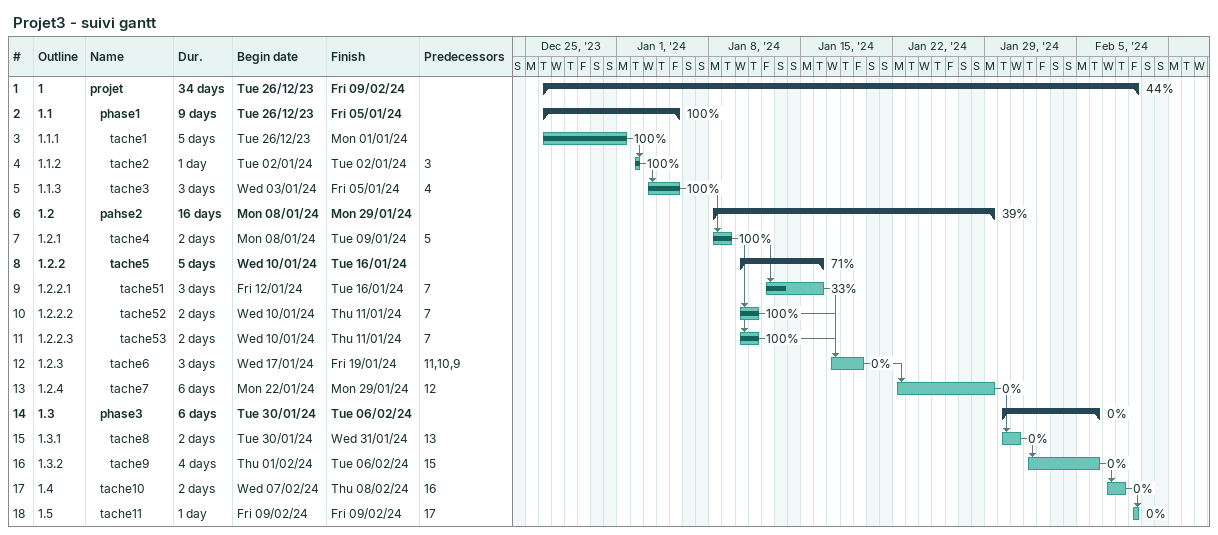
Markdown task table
Projet3 - suivi gantt

| ID | WBS | Task | Duration | Start | Finish | Predecessors | % complete |
|---|---|---|---|---|---|---|---|
| 1 | 1 | **projet** | 34d | 2023-12-26 | 2024-02-09 |  | 44 |
| 2 | 1.1 | **phase1** | 9d | 2023-12-26 | 2024-01-05 |  | 100 |
| 3 | 1.1.1 | tache1 | 5d | 2023-12-26 | 2024-01-01 |  | 100 |
| 4 | 1.1.2 | tache2 | 1d | 2024-01-02 | 2024-01-02 | 3 | 100 |
| 5 | 1.1.3 | tache3 | 3d | 2024-01-03 | 2024-01-05 | 4 | 100 |
| 6 | 1.2 | **pahse2** | 16d | 2024-01-08 | 2024-01-29 |  | 39 |
| 7 | 1.2.1 | tache4 | 2d | 2024-01-08 | 2024-01-09 | 5 | 100 |
| 8 | 1.2.2 | **tache5** | 5d | 2024-01-10 | 2024-01-16 |  | 71 |
| 9 | 1.2.2.1 | tache51 | 3d | 2024-01-12 | 2024-01-16 | 7 | 33 |
| 10 | 1.2.2.2 | tache52 | 2d | 2024-01-10 | 2024-01-11 | 7 | 100 |
| 11 | 1.2.2.3 | tache53 | 2d | 2024-01-10 | 2024-01-11 | 7 | 100 |
| 12 | 1.2.3 | tache6 | 3d | 2024-01-17 | 2024-01-19 | 11, 10, 9 | 0 |
| 13 | 1.2.4 | tache7 | 6d | 2024-01-22 | 2024-01-29 | 12 | 0 |
| 14 | 1.3 | **phase3** | 6d | 2024-01-30 | 2024-02-06 |  | 0 |
| 15 | 1.3.1 | tache8 | 2d | 2024-01-30 | 2024-01-31 | 13 | 0 |
| 16 | 1.3.2 | tache9 | 4d | 2024-02-01 | 2024-02-06 | 15 | 0 |
| 17 | 1.4 | tache10 | 2d | 2024-02-07 | 2024-02-08 | 16 | 0 |
| 18 | 1.5 | tache11 | 1d | 2024-02-09 | 2024-02-09 | 17 | 0 |
